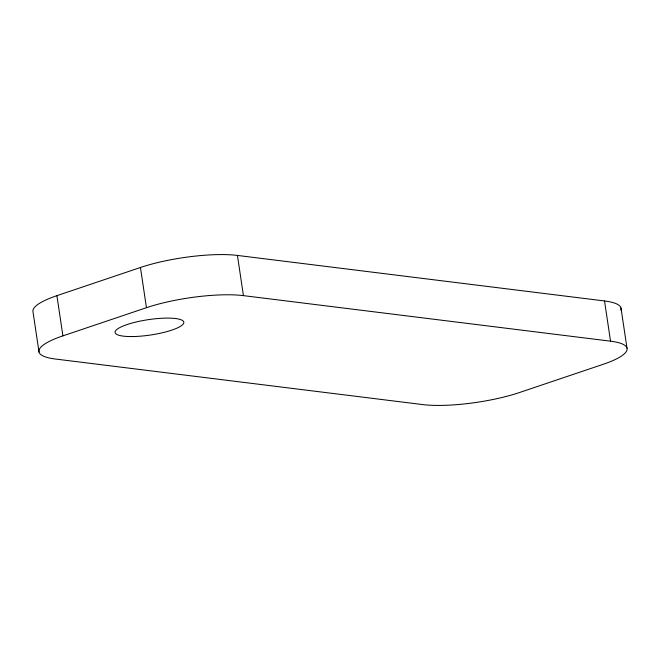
<?xml version="1.0" encoding="UTF-8"?>
<svg xmlns="http://www.w3.org/2000/svg" width="660" height="660" viewBox="0 0 660 660"><rect width="100%" height="100%" fill="white"/><g stroke="black" fill="none" stroke-linecap="round" stroke-linejoin="round"><path stroke-width="0.99" d="M39.006 352.011L33 311.809A69.506 15.518 -8.5 0 1 56.909 295.663L140.448 267.49A69.506 15.518 -8.5 0 1 237.427 255.428L604.527 300.968A69.506 15.518 -8.5 0 1 620.895 310.051M62.915 335.866L146.454 307.692A69.506 15.518 -8.5 0 1 243.433 295.63L610.533 341.171A69.506 15.518 -8.5 0 1 603.091 364.337L519.552 392.51A69.506 15.518 -8.5 0 1 422.573 404.572L55.473 359.032A69.506 15.518 -8.5 0 1 62.915 335.866L56.909 295.663M620.994 307.989L627 348.191M604.527 300.968L610.533 341.171M237.427 255.428L243.433 295.63M140.448 267.49L146.454 307.692M132.19 336.559A34.749 7.755 -8.5 0 0 183.843 322.476A34.749 7.755 -8.5 0 0 132.33 322.963A34.749 7.755 -8.5 0 0 132.19 336.559"/></g></svg>
